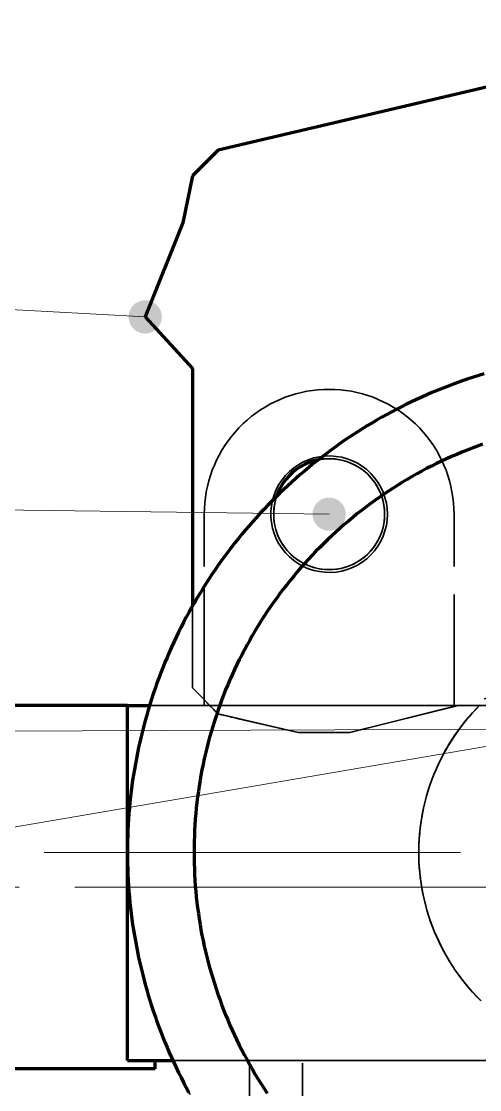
# Model space of a CAD drawing. Header units: millimetres. Extents: x 0 to 2382, y 0 to 420.
# Drawn here: x 948.84 to 965.36, y 307.2 to 345.7 of the extents above; entities that cross this region are included whole.
import ezdxf

# ---------------------------------------------------------------- set-up
doc = ezdxf.new("R2010")
doc.units = ezdxf.units.MM
doc.linetypes.add('IRAM-E-TRAZOS', pattern=[5, 4, -1])
doc.linetypes.add('IRAM-F-TRAZO-PUNTO', pattern=[20, 15, -2, 1, -2])
for name, color, linetype, lineweight in [('01-VISIBLE', 7, 'CONTINUOUS', 70), ('02-OCULTA', 4, 'IRAM-E-TRAZOS', 35), ('03-EJE', 1, 'IRAM-F-TRAZO-PUNTO', 18), ('08-FINA', 5, 'CONTINUOUS', 18)]:
    doc.layers.add(name, color=color, linetype=linetype, lineweight=lineweight)

msp = doc.modelspace()

# ---------------------------------------------------------------- hatches: boundary and pattern name
at = {"layer": '08-FINA'}
h = msp.add_hatch(color=7, dxfattribs=at)
h.dxf.hatch_style = 1
edge = h.paths.add_edge_path()
edge.add_arc((953.307, 335.045), 0.6, 0, 360)
h = msp.add_hatch(color=7, dxfattribs=at)
h.dxf.hatch_style = 1
edge = h.paths.add_edge_path()
edge.add_arc((959.937, 327.935), 0.6, 0, 360)

# ---------------------------------------------------------------- linework, layer by layer
at = {"layer": '01-VISIBLE'}
for points in [[(969.647, 344.275), (955.937, 341.055)], [(955.937, 341.055), (955.007, 340.125)], [(955.007, 340.125), (954.667, 338.435)], [(954.667, 338.435), (953.307, 335.045)], [(953.307, 335.045), (955.007, 333.185)], [(955.007, 333.185), (955.007, 324.62)], [(965.526, 332.995), (965.334, 332.937), (965.143, 332.876), (964.952, 332.814), (964.762, 332.749), (964.573, 332.682), (964.385, 332.613), (964.197, 332.542), (964.011, 332.469), (963.825, 332.394), (963.64, 332.317), (963.455, 332.237), (963.272, 332.156), (963.09, 332.073), (962.908, 331.987), (962.728, 331.9), (962.548, 331.81), (962.37, 331.719), (962.193, 331.625), (962.016, 331.53), (961.841, 331.433), (961.667, 331.333), (961.494, 331.232), (961.322, 331.129), (961.151, 331.024), (960.981, 330.917), (960.813, 330.808), (960.646, 330.698), (960.48, 330.585), (960.315, 330.471), (960.152, 330.354), (959.989, 330.236), (959.829, 330.116), (959.669, 329.995), (959.511, 329.871), (959.354, 329.746), (959.199, 329.619), (959.045, 329.491), (958.893, 329.36), (958.742, 329.228), (958.593, 329.095), (958.445, 328.959), (958.298, 328.822), (958.153, 328.684), (958.01, 328.544), (957.868, 328.402), (957.728, 328.258), (957.589, 328.114), (957.452, 327.967), (957.317, 327.819), (957.183, 327.67), (957.051, 327.519), (956.921, 327.366), (956.792, 327.212), (956.665, 327.057), (956.54, 326.9), (956.417, 326.742), (956.295, 326.583), (956.175, 326.422), (956.057, 326.26), (955.941, 326.097), (955.827, 325.932), (955.714, 325.766), (955.603, 325.599), (955.495, 325.43), (955.388, 325.261), (955.283, 325.09), (955.179, 324.918), (955.078, 324.745), (954.979, 324.571), (954.882, 324.395), (954.786, 324.219), (954.693, 324.042), (954.601, 323.863), (954.512, 323.684), (954.424, 323.503), (954.339, 323.322), (954.256, 323.139), (954.174, 322.956), (954.095, 322.772), (954.018, 322.587), (953.943, 322.401), (953.869, 322.214), (953.798, 322.027), (953.729, 321.839), (953.663, 321.649), (953.598, 321.46), (953.535, 321.269), (953.475, 321.078), (953.416, 320.886), (953.36, 320.694), (953.306, 320.501), (953.254, 320.307), (953.205, 320.113), (953.157, 319.918), (953.112, 319.722), (953.068, 319.527), (953.027, 319.33), (952.989, 319.134), (952.952, 318.936), (952.917, 318.739), (952.885, 318.541), (952.855, 318.343), (952.827, 318.144), (952.802, 317.945), (952.778, 317.746), (952.757, 317.547), (952.738, 317.347), (952.721, 317.147), (952.707, 316.947), (952.695, 316.747), (952.685, 316.547), (952.677, 316.346), (952.671, 316.146), (952.668, 315.946), (952.667, 315.745), (952.668, 315.544), (952.671, 315.344), (952.677, 315.144), (952.685, 314.943), (952.695, 314.743), (952.707, 314.543), (952.721, 314.343), (952.738, 314.143), (952.757, 313.943), (952.778, 313.744), (952.802, 313.545), (952.827, 313.346), (952.855, 313.147), (952.885, 312.949), (952.917, 312.751), (952.952, 312.554), (952.989, 312.356), (953.027, 312.16), (953.068, 311.963), (953.112, 311.768), (953.157, 311.572), (953.205, 311.377), (953.254, 311.183), (953.306, 310.989), (953.36, 310.796), (953.416, 310.604), (953.475, 310.412), (953.535, 310.221), (953.598, 310.03), (953.663, 309.841), (953.729, 309.651), (953.798, 309.463), (953.869, 309.276), (953.943, 309.089), (954.018, 308.903), (954.095, 308.718), (954.174, 308.534), (954.256, 308.351), (954.339, 308.168), (954.424, 307.987), (954.512, 307.806), (954.601, 307.627), (954.693, 307.448), (954.786, 307.271), (954.882, 307.095)], [(965.467, 330.453), (965.279, 330.385), (965.092, 330.315), (964.905, 330.242), (964.72, 330.167), (964.535, 330.09), (964.352, 330.01), (964.17, 329.928), (963.988, 329.843), (963.808, 329.756), (963.629, 329.667), (963.451, 329.576), (963.274, 329.482), (963.099, 329.386), (962.924, 329.288), (962.751, 329.188), (962.58, 329.085), (962.409, 328.98), (962.24, 328.873), (962.073, 328.764), (961.906, 328.653), (961.742, 328.54), (961.578, 328.424), (961.416, 328.307), (961.256, 328.187), (961.097, 328.065), (960.94, 327.942), (960.785, 327.816), (960.631, 327.688), (960.478, 327.558), (960.328, 327.427), (960.179, 327.293), (960.032, 327.158), (959.886, 327.021), (959.742, 326.881), (959.6, 326.74), (959.46, 326.598), (959.322, 326.453), (959.186, 326.307), (959.051, 326.159), (958.919, 326.009), (958.788, 325.857), (958.659, 325.704), (958.533, 325.549), (958.408, 325.393), (958.285, 325.235), (958.165, 325.076), (958.046, 324.914), (957.929, 324.752), (957.815, 324.588), (957.703, 324.422), (957.592, 324.255), (957.484, 324.087), (957.379, 323.917), (957.275, 323.746), (957.173, 323.574), (957.074, 323.4), (956.977, 323.225), (956.882, 323.049), (956.79, 322.872), (956.699, 322.693), (956.612, 322.514), (956.526, 322.333), (956.443, 322.151), (956.362, 321.968), (956.283, 321.784), (956.207, 321.599), (956.133, 321.413), (956.061, 321.226), (955.992, 321.039), (955.926, 320.85), (955.861, 320.661), (955.8, 320.47), (955.74, 320.279), (955.683, 320.088), (955.629, 319.895), (955.577, 319.702), (955.527, 319.508), (955.48, 319.314), (955.436, 319.119), (955.394, 318.923), (955.354, 318.727), (955.317, 318.53), (955.283, 318.333), (955.251, 318.136), (955.222, 317.938), (955.195, 317.74), (955.17, 317.541), (955.149, 317.342), (955.129, 317.143), (955.113, 316.944), (955.099, 316.744), (955.087, 316.545), (955.078, 316.345), (955.072, 316.145), (955.068, 315.945), (955.067, 315.745), (955.068, 315.545), (955.072, 315.345), (955.078, 315.145), (955.087, 314.945), (955.099, 314.746), (955.113, 314.546), (955.129, 314.347), (955.149, 314.148), (955.17, 313.949), (955.195, 313.75), (955.222, 313.552), (955.251, 313.354), (955.283, 313.157), (955.317, 312.96), (955.354, 312.763), (955.394, 312.567), (955.436, 312.371), (955.48, 312.176), (955.527, 311.982), (955.577, 311.788), (955.629, 311.595), (955.683, 311.402), (955.74, 311.211), (955.8, 311.02), (955.861, 310.829), (955.926, 310.64), (955.992, 310.451), (956.061, 310.264), (956.133, 310.077), (956.207, 309.891), (956.283, 309.706), (956.362, 309.522), (956.443, 309.339), (956.526, 309.157), (956.612, 308.976), (956.699, 308.797), (956.79, 308.618), (956.882, 308.441), (956.977, 308.265), (957.074, 308.09), (957.173, 307.916), (957.275, 307.744), (957.379, 307.573), (957.484, 307.403), (957.592, 307.235), (957.703, 307.068)], [(959.542, 329.896), (959.373, 329.854), (959.208, 329.797), (959.048, 329.727), (958.896, 329.643), (958.751, 329.546), (958.615, 329.436), (958.49, 329.315), (958.375, 329.184), (958.272, 329.043), (958.182, 328.894), (958.105, 328.738), (958.042, 328.575)], [(952.667, 321.045), (944.767, 321.045)], [(952.667, 308.245), (952.667, 321.045)], [(952.667, 321.045), (952.8, 321.045), (952.933, 321.045), (953.066, 321.045), (953.199, 321.045), (953.332, 321.045), (953.465, 321.045)], [(952.667, 308.245), (952.939, 308.245), (953.212, 308.245), (953.485, 308.245), (953.758, 308.245), (954.031, 308.245), (954.304, 308.245)], [(953.667, 307.945), (953.667, 307.995), (953.667, 308.045), (953.667, 308.095), (953.667, 308.145), (953.667, 308.195), (953.667, 308.245)], [(953.667, 307.945), (944.767, 307.945)]]:
    msp.add_lwpolyline(points, dxfattribs=at)
at = {"layer": '02-OCULTA'}
for points in [[(969.647, 344.275), (955.937, 341.055)], [(955.937, 341.055), (955.007, 340.125)], [(955.007, 340.125), (954.667, 338.435)], [(954.667, 338.435), (953.307, 335.045)], [(953.307, 335.045), (955.007, 333.185)], [(955.007, 333.185), (955.007, 321.675)], [(965.391, 332.954), (965.2, 332.895), (965.009, 332.833), (964.82, 332.769), (964.631, 332.703), (964.442, 332.635), (964.255, 332.564), (964.068, 332.492), (963.883, 332.418), (963.698, 332.341), (963.513, 332.263), (963.33, 332.182), (963.148, 332.099), (962.966, 332.015), (962.786, 331.928), (962.607, 331.84), (962.428, 331.749), (962.251, 331.656), (962.074, 331.562), (961.899, 331.465), (961.725, 331.367), (961.551, 331.266), (961.379, 331.164), (961.208, 331.06), (961.039, 330.954), (960.87, 330.846), (960.703, 330.736), (960.537, 330.624), (960.372, 330.51), (960.208, 330.395), (960.046, 330.278), (959.885, 330.159), (959.726, 330.038), (959.567, 329.915), (959.41, 329.791), (959.255, 329.665), (959.101, 329.537), (958.948, 329.408), (958.797, 329.277), (958.647, 329.144), (958.499, 329.009), (958.352, 328.873), (958.207, 328.736), (958.063, 328.596), (957.921, 328.455), (957.781, 328.313), (957.642, 328.169), (957.504, 328.023), (957.368, 327.876), (957.234, 327.727), (957.102, 327.577), (956.971, 327.426), (956.842, 327.273), (956.715, 327.118), (956.589, 326.962), (956.465, 326.805), (956.343, 326.646), (956.223, 326.486), (956.104, 326.325), (955.988, 326.163), (955.873, 325.999), (955.76, 325.834), (955.648, 325.667), (955.539, 325.499), (955.431, 325.331), (955.326, 325.161), (955.222, 324.989), (955.12, 324.817), (955.02, 324.644), (954.922, 324.469), (954.826, 324.294), (954.732, 324.117), (954.64, 323.939), (954.55, 323.76), (954.462, 323.581), (954.376, 323.4), (954.291, 323.218), (954.209, 323.036), (954.129, 322.852), (954.051, 322.668), (953.975, 322.483), (953.901, 322.297), (953.83, 322.11), (953.76, 321.922), (953.692, 321.734), (953.627, 321.545), (953.563, 321.355), (953.502, 321.164), (953.443, 320.973), (953.386, 320.781), (953.331, 320.589), (953.278, 320.396), (953.227, 320.202), (953.179, 320.008), (953.132, 319.813), (953.088, 319.618), (953.046, 319.422), (953.006, 319.226), (952.969, 319.029), (952.933, 318.832), (952.9, 318.635), (952.869, 318.437), (952.84, 318.239), (952.814, 318.041), (952.789, 317.842), (952.767, 317.643), (952.747, 317.444), (952.729, 317.245), (952.714, 317.045), (952.7, 316.845), (952.689, 316.645), (952.68, 316.445), (952.674, 316.245), (952.669, 316.045), (952.667, 315.845), (952.667, 315.645), (952.669, 315.445), (952.674, 315.245), (952.68, 315.045), (952.689, 314.845), (952.7, 314.645), (952.714, 314.445), (952.729, 314.245), (952.747, 314.046), (952.767, 313.847), (952.789, 313.648), (952.814, 313.449), (952.84, 313.251), (952.869, 313.053), (952.9, 312.855), (952.933, 312.658), (952.969, 312.461), (953.006, 312.264), (953.046, 312.068), (953.088, 311.872), (953.132, 311.677), (953.179, 311.482), (953.227, 311.288), (953.278, 311.094), (953.331, 310.901), (953.386, 310.709), (953.443, 310.517), (953.502, 310.326), (953.563, 310.135), (953.627, 309.945), (953.692, 309.756), (953.76, 309.568), (953.83, 309.38), (953.901, 309.193), (953.975, 309.007), (954.051, 308.822), (954.129, 308.638), (954.209, 308.454), (954.291, 308.272), (954.376, 308.09), (954.462, 307.909), (954.55, 307.73), (954.64, 307.551), (954.732, 307.373), (954.826, 307.196), (954.922, 307.021)], [(964.437, 327.935), (964.432, 328.137), (964.419, 328.338), (964.396, 328.539), (964.364, 328.739), (964.324, 328.936), (964.274, 329.132), (964.216, 329.326), (964.15, 329.516), (964.075, 329.704), (963.991, 329.887), (963.899, 330.067), (963.8, 330.243), (963.692, 330.414), (963.577, 330.58), (963.455, 330.741), (963.325, 330.896), (963.189, 331.045), (963.046, 331.188), (962.897, 331.324), (962.742, 331.453), (962.582, 331.576), (962.416, 331.691), (962.245, 331.798), (962.069, 331.898), (961.889, 331.989), (961.705, 332.073), (961.518, 332.148), (961.327, 332.215), (961.134, 332.273), (960.938, 332.322), (960.74, 332.363), (960.541, 332.394), (960.34, 332.417), (960.139, 332.43), (959.937, 332.435), (959.735, 332.43), (959.533, 332.417), (959.333, 332.394), (959.133, 332.363), (958.935, 332.322), (958.74, 332.273), (958.546, 332.215), (958.355, 332.148), (958.168, 332.073), (957.984, 331.989), (957.804, 331.898), (957.629, 331.798), (957.458, 331.691), (957.292, 331.576), (957.131, 331.453), (956.976, 331.324), (956.827, 331.188), (956.684, 331.045), (956.548, 330.896), (956.418, 330.741), (956.296, 330.58), (956.181, 330.414), (956.074, 330.243), (955.974, 330.067), (955.882, 329.887), (955.799, 329.704), (955.724, 329.516), (955.657, 329.326), (955.599, 329.132), (955.549, 328.936), (955.509, 328.739), (955.477, 328.539), (955.455, 328.338), (955.441, 328.137), (955.437, 327.935)], [(964.437, 327.935), (964.432, 328.137), (964.419, 328.338), (964.396, 328.539), (964.364, 328.739), (964.324, 328.936), (964.274, 329.132), (964.216, 329.326), (964.15, 329.516), (964.075, 329.704), (963.991, 329.887), (963.899, 330.067), (963.8, 330.243), (963.692, 330.414), (963.577, 330.58), (963.455, 330.741), (963.325, 330.896), (963.189, 331.045), (963.046, 331.188), (962.897, 331.324), (962.742, 331.453), (962.582, 331.576), (962.416, 331.691), (962.245, 331.798), (962.069, 331.898), (961.889, 331.989), (961.705, 332.073), (961.518, 332.148), (961.327, 332.215), (961.134, 332.273), (960.938, 332.322), (960.74, 332.363), (960.541, 332.394), (960.34, 332.417), (960.139, 332.43), (959.937, 332.435), (959.735, 332.43), (959.533, 332.417), (959.333, 332.394), (959.133, 332.363), (958.935, 332.322), (958.74, 332.273), (958.546, 332.215), (958.355, 332.148), (958.168, 332.073), (957.984, 331.989), (957.804, 331.898), (957.629, 331.798), (957.458, 331.691), (957.292, 331.576), (957.131, 331.453), (956.976, 331.324), (956.827, 331.188), (956.684, 331.045), (956.548, 330.896), (956.418, 330.741), (956.296, 330.58), (956.181, 330.414), (956.074, 330.243), (955.974, 330.067), (955.882, 329.887), (955.799, 329.704), (955.724, 329.516), (955.657, 329.326), (955.599, 329.132), (955.549, 328.936), (955.509, 328.739), (955.477, 328.539), (955.455, 328.338), (955.441, 328.137), (955.437, 327.935)], [(962.037, 327.935), (962.027, 328.138), (961.998, 328.338), (961.949, 328.535), (961.882, 328.727), (961.796, 328.911), (961.693, 329.086), (961.574, 329.25), (961.439, 329.402), (961.291, 329.54), (961.13, 329.663), (960.957, 329.77), (960.775, 329.86), (960.586, 329.932), (960.39, 329.986), (960.19, 330.02), (959.987, 330.034), (959.785, 330.029), (959.583, 330.005), (959.385, 329.961), (959.192, 329.899), (959.006, 329.817), (958.829, 329.719), (958.662, 329.604), (958.507, 329.473), (958.365, 329.328), (958.238, 329.169), (958.127, 329), (958.032, 328.82), (957.956, 328.632), (957.898, 328.438), (957.859, 328.238), (957.839, 328.036), (957.839, 327.834), (957.859, 327.632), (957.898, 327.432), (957.956, 327.238), (958.032, 327.05), (958.127, 326.87), (958.238, 326.701), (958.365, 326.542), (958.507, 326.397), (958.662, 326.266), (958.829, 326.151), (959.006, 326.053), (959.192, 325.971), (959.385, 325.909), (959.583, 325.865), (959.785, 325.841), (959.987, 325.836), (960.19, 325.85), (960.39, 325.884), (960.586, 325.938), (960.775, 326.01), (960.957, 326.1), (961.13, 326.207), (961.291, 326.33), (961.439, 326.468), (961.574, 326.62), (961.693, 326.784), (961.796, 326.959), (961.882, 327.143), (961.949, 327.335), (961.998, 327.532), (962.027, 327.732), (962.037, 327.935)], [(962.037, 327.935), (962.027, 328.138), (961.998, 328.338), (961.949, 328.535), (961.882, 328.727), (961.796, 328.911), (961.693, 329.086), (961.574, 329.25), (961.439, 329.402), (961.291, 329.54), (961.13, 329.663), (960.957, 329.77), (960.775, 329.86), (960.586, 329.932), (960.39, 329.986), (960.19, 330.02), (959.987, 330.034), (959.785, 330.029), (959.583, 330.005), (959.385, 329.961), (959.192, 329.899), (959.006, 329.817), (958.829, 329.719), (958.662, 329.604), (958.507, 329.473), (958.365, 329.328), (958.238, 329.169), (958.127, 329), (958.032, 328.82), (957.956, 328.632), (957.898, 328.438), (957.859, 328.238), (957.839, 328.036), (957.839, 327.834), (957.859, 327.632), (957.898, 327.432), (957.956, 327.238), (958.032, 327.05), (958.127, 326.87), (958.238, 326.701), (958.365, 326.542), (958.507, 326.397), (958.662, 326.266), (958.829, 326.151), (959.006, 326.053), (959.192, 325.971), (959.385, 325.909), (959.583, 325.865), (959.785, 325.841), (959.987, 325.836), (960.19, 325.85), (960.39, 325.884), (960.586, 325.938), (960.775, 326.01), (960.957, 326.1), (961.13, 326.207), (961.291, 326.33), (961.439, 326.468), (961.574, 326.62), (961.693, 326.784), (961.796, 326.959), (961.882, 327.143), (961.949, 327.335), (961.998, 327.532), (962.027, 327.732), (962.037, 327.935)], [(958.042, 328.575), (957.987, 328.381), (957.952, 328.183), (957.937, 327.982), (957.943, 327.781), (957.968, 327.581), (958.014, 327.385), (958.079, 327.194), (958.163, 327.011), (958.265, 326.837), (958.384, 326.675), (958.518, 326.525), (958.667, 326.389), (958.829, 326.269), (959.003, 326.167), (959.185, 326.082), (959.375, 326.015), (959.571, 325.969), (959.771, 325.942), (959.972, 325.935), (960.173, 325.949), (960.372, 325.983), (960.566, 326.037), (960.754, 326.11), (960.933, 326.201), (961.103, 326.31), (961.26, 326.436), (961.404, 326.576), (961.534, 326.731), (961.647, 326.898), (961.742, 327.075), (961.82, 327.261), (961.878, 327.454), (961.916, 327.652), (961.935, 327.852), (961.933, 328.054), (961.911, 328.254), (961.869, 328.451), (961.807, 328.643), (961.727, 328.827), (961.628, 329.003), (961.512, 329.167), (961.38, 329.32), (961.233, 329.458), (961.074, 329.58), (960.902, 329.686), (960.721, 329.775), (960.532, 329.844), (960.337, 329.895), (960.138, 329.925), (959.937, 329.935)], [(961.937, 327.935), (961.926, 328.137), (961.896, 328.338), (961.845, 328.534), (961.775, 328.724), (961.685, 328.906), (961.578, 329.078), (961.454, 329.238), (961.315, 329.385), (961.161, 329.517), (960.995, 329.632), (960.817, 329.731), (960.631, 329.811), (960.438, 329.871), (960.24, 329.912), (960.038, 329.932), (959.835, 329.932), (959.634, 329.912), (959.435, 329.871), (959.242, 329.811), (959.056, 329.731), (958.879, 329.632), (958.712, 329.517), (958.559, 329.385), (958.419, 329.238), (958.295, 329.078), (958.188, 328.906), (958.099, 328.724), (958.028, 328.534), (957.978, 328.338), (957.947, 328.137), (957.937, 327.935), (957.947, 327.733), (957.978, 327.532), (958.028, 327.336), (958.099, 327.146), (958.188, 326.964), (958.295, 326.792), (958.419, 326.632), (958.559, 326.485), (958.712, 326.353), (958.879, 326.238), (959.056, 326.139), (959.242, 326.059), (959.435, 325.999), (959.634, 325.958), (959.835, 325.938), (960.038, 325.938), (960.24, 325.958), (960.438, 325.999), (960.631, 326.059), (960.817, 326.139), (960.995, 326.238), (961.161, 326.353), (961.315, 326.485), (961.454, 326.632), (961.578, 326.792), (961.685, 326.964), (961.775, 327.146), (961.845, 327.336), (961.896, 327.532), (961.926, 327.733), (961.937, 327.935)], [(961.937, 327.935), (961.926, 328.137), (961.896, 328.338), (961.845, 328.534), (961.775, 328.724), (961.685, 328.906), (961.578, 329.078), (961.454, 329.238), (961.315, 329.385), (961.161, 329.517), (960.995, 329.632), (960.817, 329.731), (960.631, 329.811), (960.438, 329.871), (960.24, 329.912), (960.038, 329.932), (959.835, 329.932), (959.634, 329.912), (959.435, 329.871), (959.242, 329.811), (959.056, 329.731), (958.879, 329.632), (958.712, 329.517), (958.559, 329.385), (958.419, 329.238), (958.295, 329.078), (958.188, 328.906), (958.099, 328.724), (958.028, 328.534), (957.978, 328.338), (957.947, 328.137), (957.937, 327.935), (957.947, 327.733), (957.978, 327.532), (958.028, 327.336), (958.099, 327.146), (958.188, 326.964), (958.295, 326.792), (958.419, 326.632), (958.559, 326.485), (958.712, 326.353), (958.879, 326.238), (959.056, 326.139), (959.242, 326.059), (959.435, 325.999), (959.634, 325.958), (959.835, 325.938), (960.038, 325.938), (960.24, 325.958), (960.438, 325.999), (960.631, 326.059), (960.817, 326.139), (960.995, 326.238), (961.161, 326.353), (961.315, 326.485), (961.454, 326.632), (961.578, 326.792), (961.685, 326.964), (961.775, 327.146), (961.845, 327.336), (961.896, 327.532), (961.926, 327.733), (961.937, 327.935)], [(961.937, 327.935), (961.926, 328.137), (961.896, 328.338), (961.845, 328.534), (961.775, 328.724), (961.685, 328.906), (961.578, 329.078), (961.454, 329.238), (961.315, 329.385), (961.161, 329.517), (960.995, 329.632), (960.817, 329.731), (960.631, 329.811), (960.438, 329.871), (960.24, 329.912), (960.038, 329.932), (959.835, 329.932), (959.634, 329.912), (959.435, 329.871), (959.242, 329.811), (959.056, 329.731), (958.879, 329.632), (958.712, 329.517), (958.559, 329.385), (958.419, 329.238), (958.295, 329.078), (958.188, 328.906), (958.099, 328.724), (958.028, 328.534), (957.978, 328.338), (957.947, 328.137), (957.937, 327.935), (957.947, 327.733), (957.978, 327.532), (958.028, 327.336), (958.099, 327.146), (958.188, 326.964), (958.295, 326.792), (958.419, 326.632), (958.559, 326.485), (958.712, 326.353), (958.879, 326.238), (959.056, 326.139), (959.242, 326.059), (959.435, 325.999), (959.634, 325.958), (959.835, 325.938), (960.038, 325.938), (960.24, 325.958), (960.438, 325.999), (960.631, 326.059), (960.817, 326.139), (960.995, 326.238), (961.161, 326.353), (961.315, 326.485), (961.454, 326.632), (961.578, 326.792), (961.685, 326.964), (961.775, 327.146), (961.845, 327.336), (961.896, 327.532), (961.926, 327.733), (961.937, 327.935)], [(959.937, 329.935), (959.904, 329.935), (959.87, 329.934), (959.837, 329.933), (959.804, 329.931), (959.771, 329.928), (959.738, 329.925), (959.705, 329.922), (959.673, 329.917), (959.64, 329.913), (959.607, 329.908), (959.574, 329.902), (959.542, 329.896)], [(955.437, 321.045), (955.437, 327.935)], [(955.437, 321.045), (955.437, 327.935)], [(955.437, 321.24), (955.437, 327.935)], [(955.437, 321.24), (955.437, 327.935)], [(964.437, 321.045), (964.437, 327.935)], [(964.437, 321.045), (964.437, 327.935)], [(955.007, 324.62), (955.007, 321.675)], [(960.677, 320.065), (970.157, 322.435)], [(955.007, 321.675), (955.937, 320.735)], [(955.007, 321.675), (955.937, 320.735)], [(955.63, 321.045), (955.437, 321.24)], [(955.63, 321.045), (955.437, 321.24)], [(960.677, 320.065), (965.632, 321.304)], [(952.667, 308.245), (952.667, 308.757), (952.667, 309.269), (952.667, 309.781), (952.667, 310.293), (952.667, 310.805), (952.667, 311.317), (952.667, 311.829), (952.667, 312.341), (952.667, 312.853), (952.667, 313.365), (952.667, 313.877), (952.667, 314.389), (952.667, 314.901), (952.667, 315.413), (952.667, 315.925), (952.667, 316.437), (952.667, 316.949), (952.667, 317.461), (952.667, 317.973), (952.667, 318.485), (952.667, 318.997), (952.667, 319.509), (952.667, 320.021), (952.667, 320.533), (952.667, 321.045)], [(952.667, 321.045), (953.167, 321.045), (953.667, 321.045), (954.167, 321.045), (954.667, 321.045), (955.167, 321.045), (955.667, 321.045), (956.167, 321.045), (956.667, 321.045)], [(953.667, 321.045), (952.667, 321.045)], [(952.667, 321.045), (952.667, 320.533), (952.667, 320.021), (952.667, 319.509), (952.667, 318.997), (952.667, 318.485), (952.667, 317.973), (952.667, 317.461), (952.667, 316.949), (952.667, 316.437), (952.667, 315.925), (952.667, 315.413), (952.667, 314.901), (952.667, 314.389), (952.667, 313.877), (952.667, 313.365), (952.667, 312.853), (952.667, 312.341), (952.667, 311.829), (952.667, 311.317), (952.667, 310.805), (952.667, 310.293), (952.667, 309.781), (952.667, 309.269), (952.667, 308.757), (952.667, 308.245)], [(952.667, 308.245), (952.667, 321.045)], [(953.465, 321.045), (953.998, 321.045), (954.532, 321.045), (955.066, 321.045), (955.599, 321.045), (956.133, 321.045), (956.667, 321.045)], [(955.437, 321.045), (964.437, 321.045)], [(955.437, 321.045), (964.437, 321.045)], [(955.937, 320.735), (955.886, 320.787), (955.834, 320.838), (955.783, 320.89), (955.732, 320.942), (955.681, 320.993), (955.63, 321.045)], [(955.63, 321.045), (955.681, 320.993), (955.732, 320.942), (955.783, 320.89), (955.834, 320.838), (955.886, 320.787), (955.937, 320.735)], [(955.63, 321.045), (955.803, 321.045), (955.976, 321.045), (956.148, 321.045), (956.321, 321.045), (956.494, 321.045), (956.667, 321.045)], [(955.63, 321.045), (964.437, 321.045)], [(955.63, 321.045), (964.437, 321.045)], [(955.63, 321.045), (955.803, 321.045), (955.976, 321.045), (956.148, 321.045), (956.321, 321.045), (956.494, 321.045), (956.667, 321.045)], [(955.937, 320.735), (958.817, 320.065)], [(955.937, 320.735), (958.817, 320.065)], [(956.667, 320.565), (956.545, 320.593), (956.423, 320.622), (956.302, 320.65), (956.18, 320.678), (956.058, 320.707), (955.937, 320.735)], [(955.937, 320.735), (956.058, 320.707), (956.18, 320.678), (956.302, 320.65), (956.423, 320.622), (956.545, 320.593), (956.667, 320.565)], [(956.667, 321.045), (965.36, 321.045)], [(956.667, 321.045), (984.667, 321.045)], [(956.667, 321.045), (964.597, 321.045)], [(956.667, 321.045), (964.597, 321.045)], [(964.597, 321.045), (960.677, 320.065)], [(964.597, 321.045), (960.677, 320.065)], [(965.381, 321.066), (965.241, 320.923), (965.104, 320.776), (964.972, 320.625), (964.843, 320.471), (964.719, 320.314), (964.599, 320.153), (964.483, 319.99), (964.372, 319.823), (964.265, 319.653), (964.163, 319.481), (964.066, 319.305), (963.973, 319.128), (963.885, 318.947), (963.802, 318.765), (963.723, 318.58), (963.65, 318.394), (963.582, 318.205), (963.518, 318.015), (963.46, 317.823), (963.407, 317.63), (963.36, 317.435), (963.317, 317.239), (963.28, 317.042), (963.248, 316.844), (963.221, 316.645), (963.199, 316.446), (963.183, 316.246), (963.173, 316.046), (963.167, 315.845), (963.167, 315.645), (963.173, 315.444), (963.183, 315.244), (963.199, 315.044), (963.221, 314.845), (963.248, 314.646), (963.28, 314.448), (963.317, 314.251), (963.36, 314.055), (963.407, 313.86), (963.46, 313.667), (963.518, 313.475), (963.582, 313.285), (963.65, 313.096), (963.723, 312.91), (963.802, 312.725), (963.885, 312.543), (963.973, 312.362), (964.066, 312.185), (964.163, 312.009), (964.265, 311.837), (964.372, 311.667), (964.483, 311.5), (964.599, 311.337), (964.719, 311.176), (964.843, 311.019), (964.972, 310.865), (965.104, 310.714), (965.241, 310.567), (965.381, 310.424)], [(965.36, 321.045), (965.22, 320.901), (965.084, 320.753), (964.952, 320.602), (964.824, 320.448), (964.7, 320.289), (964.581, 320.128), (964.466, 319.964), (964.355, 319.796), (964.249, 319.626), (964.147, 319.453), (964.05, 319.277), (963.958, 319.099), (963.871, 318.918), (963.788, 318.735), (963.711, 318.55), (963.638, 318.362), (963.571, 318.173), (963.508, 317.983), (963.451, 317.79), (963.399, 317.596), (963.352, 317.401), (963.31, 317.205), (963.274, 317.007), (963.243, 316.809), (963.217, 316.61), (963.196, 316.41), (963.181, 316.21), (963.171, 316.01), (963.167, 315.809), (963.168, 315.608), (963.174, 315.407), (963.186, 315.207), (963.203, 315.007), (963.225, 314.807), (963.253, 314.609), (963.286, 314.411), (963.325, 314.214), (963.368, 314.018), (963.417, 313.823), (963.471, 313.63), (963.53, 313.438), (963.595, 313.248), (963.664, 313.059), (963.738, 312.873), (963.818, 312.688), (963.902, 312.506), (963.991, 312.326), (964.085, 312.149), (964.184, 311.974), (964.287, 311.802), (964.395, 311.632), (964.507, 311.466), (964.624, 311.303), (964.745, 311.143), (964.87, 310.986), (965, 310.832), (965.133, 310.682), (965.271, 310.536), (965.412, 310.394)], [(958.817, 320.065), (956.667, 320.565)], [(958.817, 320.065), (956.667, 320.565)], [(958.817, 320.065), (960.677, 320.065)], [(958.817, 320.065), (960.677, 320.065)], [(960.677, 320.065), (958.817, 320.065)], [(960.677, 320.065), (958.817, 320.065)], [(953.667, 308.245), (952.667, 308.245)], [(953.667, 308.245), (952.667, 308.245)], [(952.667, 308.245), (953.167, 308.245), (953.667, 308.245), (954.167, 308.245), (954.667, 308.245), (955.167, 308.245), (955.667, 308.245), (956.167, 308.245), (956.667, 308.245)], [(953.667, 308.245), (953.667, 308.195), (953.667, 308.145), (953.667, 308.095), (953.667, 308.045), (953.667, 307.995), (953.667, 307.945)], [(954.304, 308.245), (954.697, 308.245), (955.091, 308.245), (955.485, 308.245), (955.879, 308.245), (956.273, 308.245), (956.667, 308.245)], [(956.667, 308.245), (970.667, 308.245)], [(956.667, 308.245), (984.667, 308.245)], [(965.63, 308.245), (965.126, 308.245), (964.622, 308.245), (964.119, 308.245), (963.615, 308.245), (963.111, 308.245), (962.607, 308.245), (962.104, 308.245), (961.6, 308.245), (961.096, 308.245), (960.593, 308.245), (960.089, 308.245), (959.585, 308.245), (959.081, 308.245), (958.578, 308.245), (958.074, 308.245), (957.57, 308.245), (957.067, 308.245)], [(957.067, 308.245), (957.57, 308.245), (958.074, 308.245), (958.578, 308.245), (959.081, 308.245), (959.585, 308.245), (960.089, 308.245), (960.593, 308.245), (961.096, 308.245), (961.6, 308.245), (962.104, 308.245), (962.607, 308.245), (963.111, 308.245), (963.615, 308.245), (964.119, 308.245), (964.622, 308.245), (965.126, 308.245), (965.63, 308.245)], [(957.067, 304.145), (957.067, 308.245)], [(965.585, 308.245), (965.077, 308.245), (964.569, 308.245), (964.06, 308.245), (963.552, 308.245), (963.044, 308.245), (962.536, 308.245), (962.028, 308.245), (961.52, 308.245), (961.011, 308.245), (960.503, 308.245), (959.995, 308.245), (959.487, 308.245), (958.979, 308.245)], [(958.979, 308.245), (959.487, 308.245), (959.995, 308.245), (960.503, 308.245), (961.011, 308.245), (961.52, 308.245), (962.028, 308.245), (962.536, 308.245), (963.044, 308.245), (963.552, 308.245), (964.06, 308.245), (964.569, 308.245), (965.077, 308.245), (965.585, 308.245)], [(958.979, 304.145), (958.979, 308.245)]]:
    msp.add_lwpolyline(points, dxfattribs=at)
at = {"layer": '03-EJE'}
for points in [[(949.667, 315.745), (991.667, 315.745)], [(930.767, 314.495), (991.667, 314.495)]]:
    msp.add_lwpolyline(points, dxfattribs=at)
at = {"layer": '08-FINA'}
for p, q in [((922.41, 336.776), (953.307, 335.045)), ((922.416, 328.446), (959.937, 327.935)), ((922.417, 320.016), (966.717, 320.19)), ((922.36, 312.174), (966.667, 319.745))]:
    msp.add_line(p, q, dxfattribs=at)
msp.add_circle((990.667, 325.75), 65.25, dxfattribs=at)

doc.saveas('drawing.dxf')
